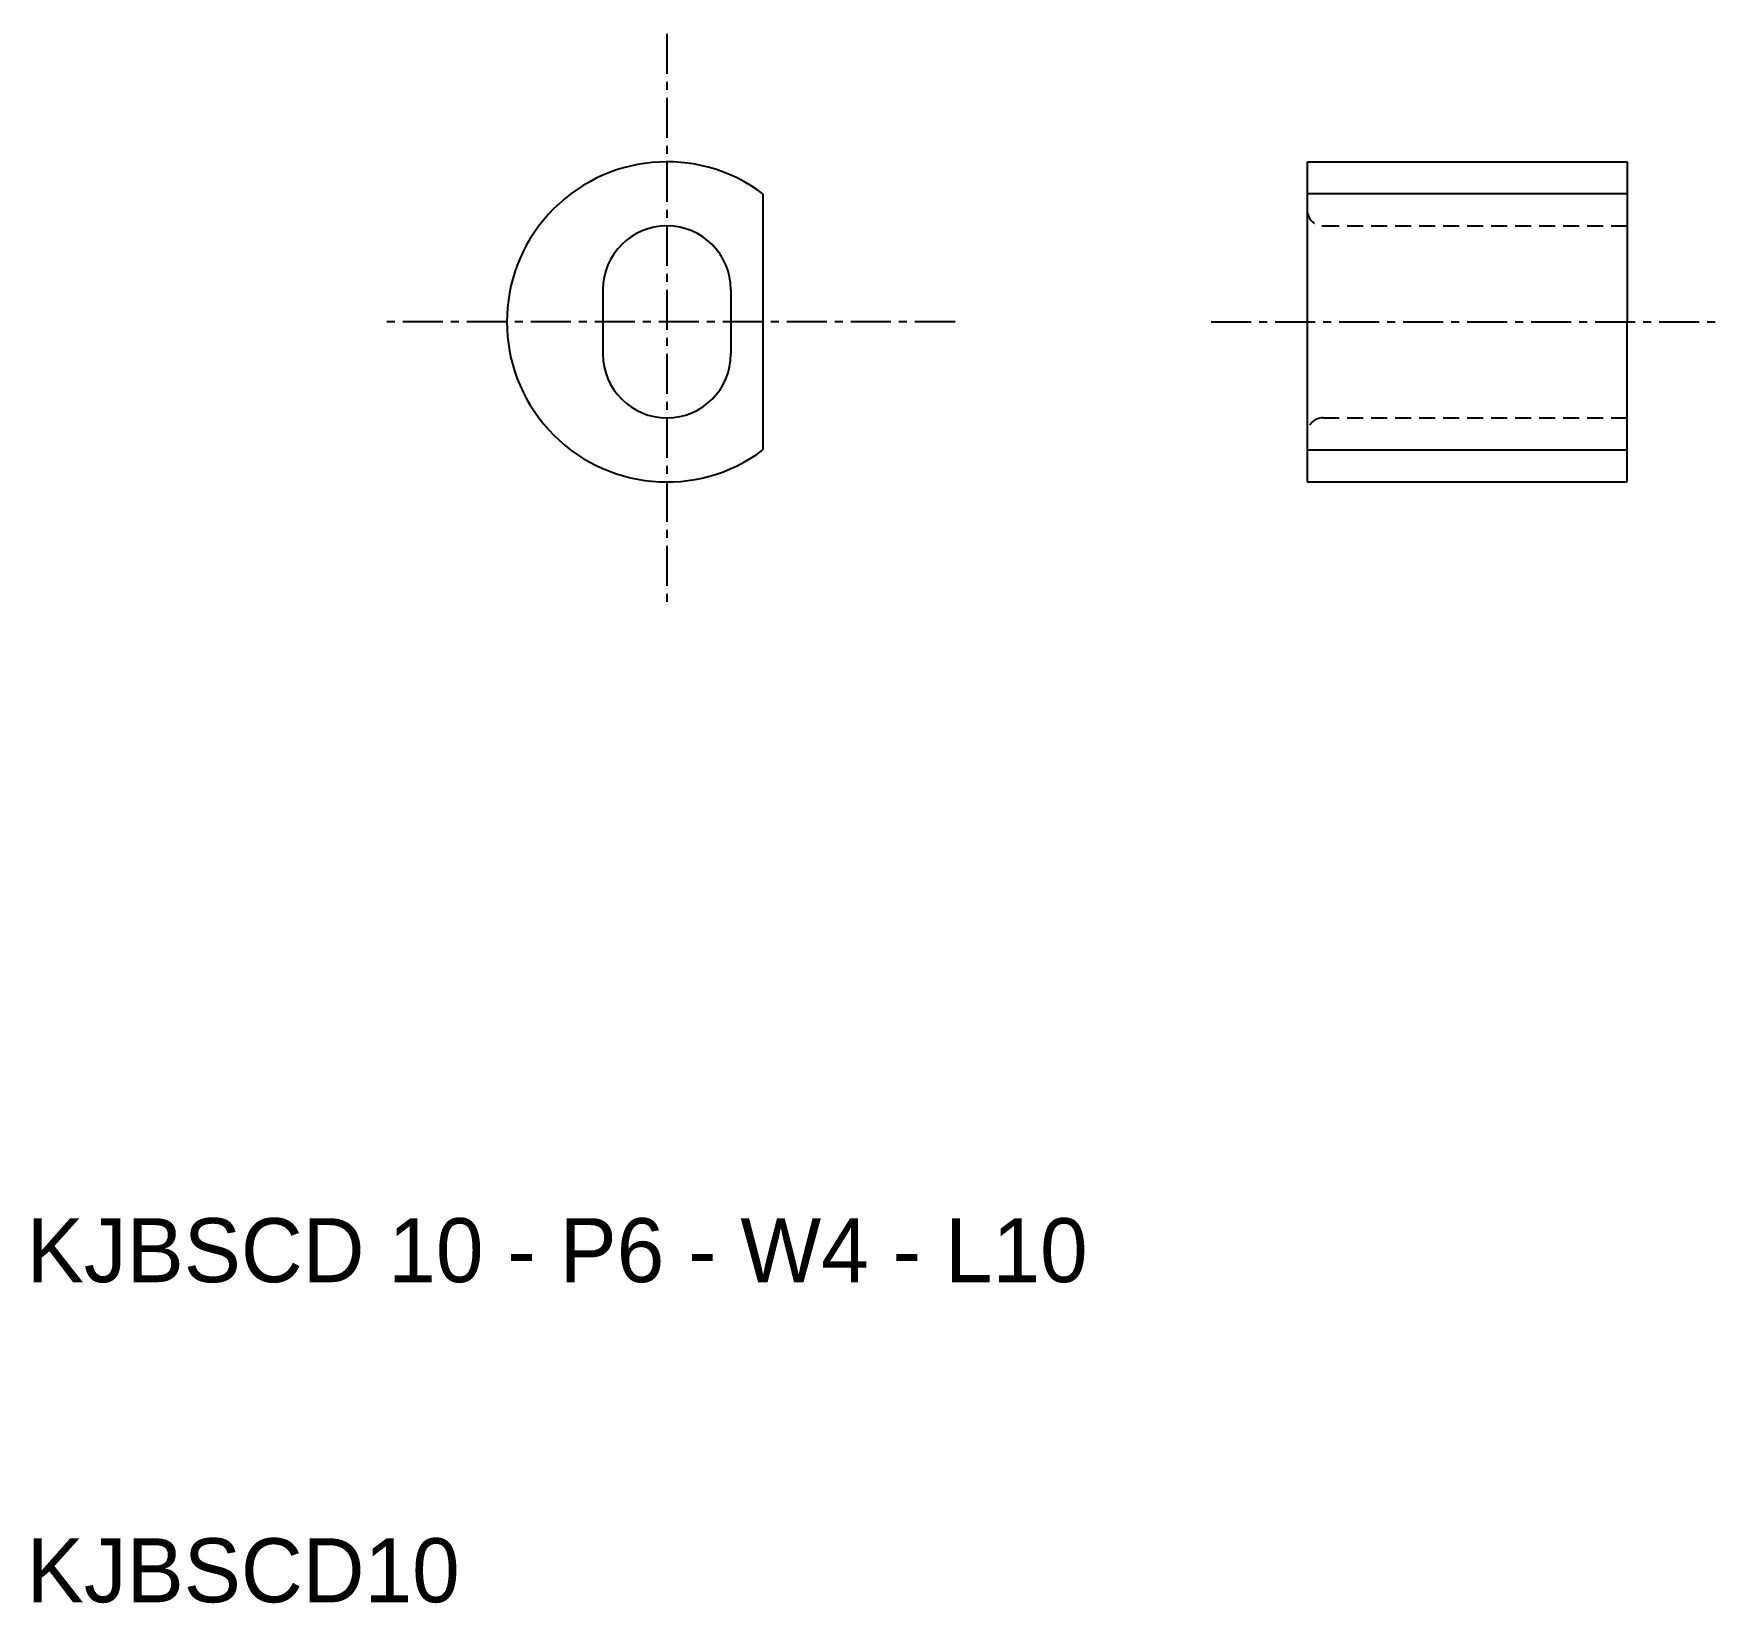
# Model space of a CAD drawing. Extents: x 10.2 to 63, y 10 to 59.
import ezdxf

# ---------------------------------------------------------------- set-up
doc = ezdxf.new("R2010")
doc.units = 0
doc.linetypes.add('CENTER', pattern=[2, 1.25, -0.25, 0.25, -0.25])
doc.linetypes.add('DASHED', pattern=[0.75, 0.5, -0.25])
doc.layers.get('0').update_dxf_attribs({"linetype": 'CONTINUOUS'})
doc.layers.add('CENTER', color=1, linetype='CENTER')

msp = doc.modelspace()

# ---------------------------------------------------------------- linework, layer by layer
for p, q in [((50, 55), (60, 55)), ((50, 55), (50, 55)), ((60, 55), (60, 50)), ((60, 45), (60, 50)), ((50, 45), (50, 45)), ((50, 45), (60, 45))]:
    msp.add_line(p, q)
at = {"color": 7, "linetype": 'CONTINUOUS'}
for p, q in [((50, 55), (50, 45)), ((33, 54), (33, 46)), ((60, 54), (50, 54)), ((28, 51), (28, 49)), ((32, 51), (32, 49)), ((50, 46), (60, 46))]:
    msp.add_line(p, q, dxfattribs=at)
at = {"color": 3, "linetype": 'DASHED'}
for p, q in [((50.5, 53), (60, 53)), ((50.5, 47), (60, 47))]:
    msp.add_line(p, q, dxfattribs=at)
at = {"color": 7, "linetype": 'CONTINUOUS'}
for centre, radius, start, end in [((30, 50), 5, 53.1301, 306.8699), ((30, 51), 2, 0, 180), ((30, 49), 2, 180, 0)]:
    msp.add_arc(centre, radius, start, end, dxfattribs=at)
at = {"color": 3, "linetype": 'DASHED'}
for centre, start, end in [((50.5, 53.5), 180, 270), ((50.5, 46.5), 90, 180)]:
    msp.add_arc(centre, 0.5, start, end, dxfattribs=at)
at = {"layer": 'CENTER'}
for p, q in [((30, 59), (30, 41)), ((39, 50), (21, 50)), ((47, 50), (63, 50))]:
    msp.add_line(p, q, dxfattribs=at)

# ---------------------------------------------------------------- texts
at = {"color": 7, "linetype": 'CONTINUOUS'}
for s, p in [('KJBSCD 10 - P6 - W4 - L10', (10, 20)), ('KJBSCD10', (10, 10))]:
    msp.add_text(s, height=2, dxfattribs=at).set_placement(p)

doc.saveas('drawing.dxf')
